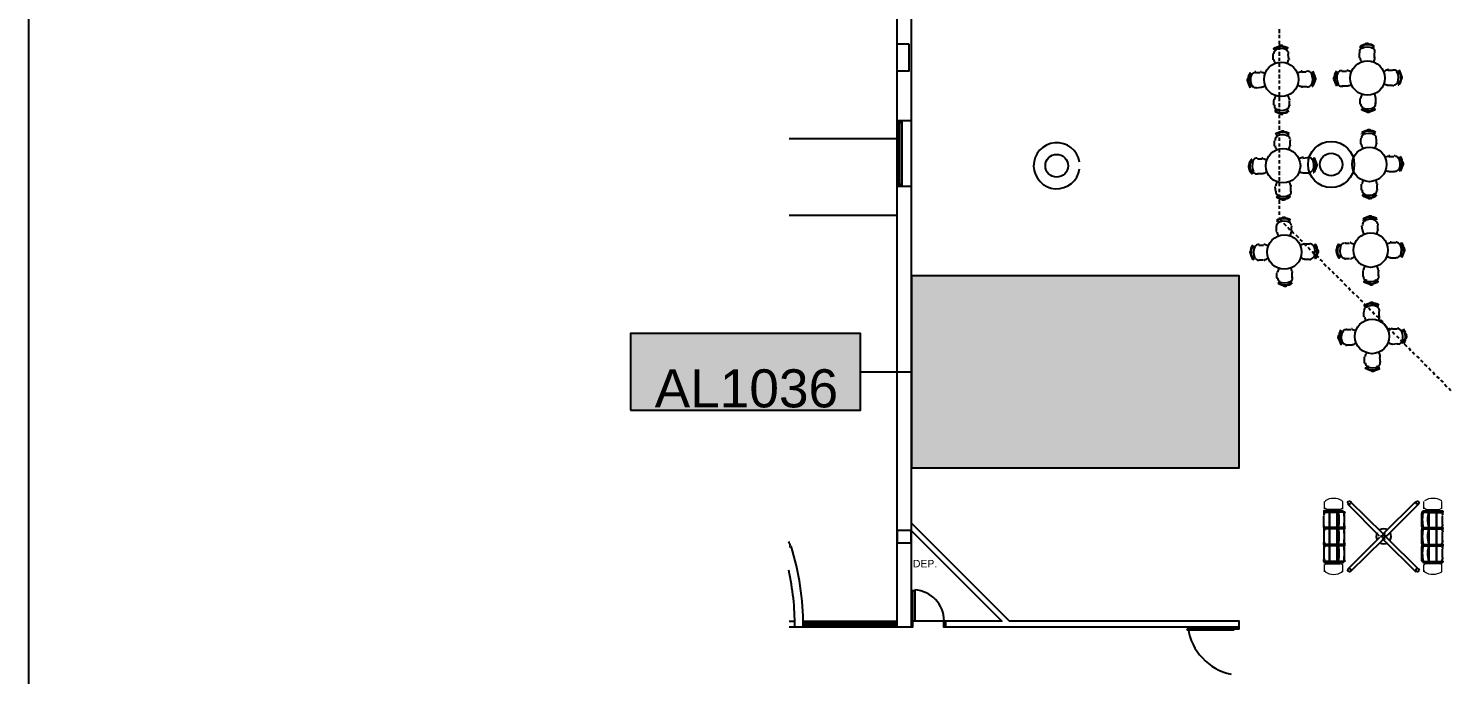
# Model space of a CAD drawing. Header units: inches. Extents: x 6 to 332, y 4 to 234.
# Drawn here: x 6.16 to 43.29, y 116.32 to 133.17 of the extents above; entities that cross this region are included whole.
import ezdxf

# ---------------------------------------------------------------- set-up
doc = ezdxf.new("R2010")
doc.units = ezdxf.units.IN
doc.header["$MEASUREMENT"] = 0
doc.layers.add('PDF_0', color=7, linetype='Continuous')
for name, color, linetype, true_color in [('PDF_BASE', 7, 'Continuous', 0x767676), ('PDF_COM_ALIMENTAÇÃO', 7, 'Continuous', 0xbe1e2d), ('PDF_Text', 7, 'Continuous', 0x767676)]:
    doc.layers.add(name, color=color, linetype=linetype, true_color=true_color)
doc.styles.add('PDF Arial', font='arial.ttf')

msp = doc.modelspace()

# ---------------------------------------------------------------- linework, layer by layer
at = {"layer": 'PDF_0', "lineweight": 25}
msp.add_lwpolyline([(6.158, 3.957), (332.139, 3.957), (332.139, 233.537), (6.158, 233.537)], close=True, dxfattribs=at)
at = {"layer": 'PDF_BASE', "lineweight": 25}
for points in [[(29.204, 117.562), (29.204, 152.715), (28.815, 152.715), (28.815, 117.562)], [(38.805, 133.055), (38.805, 133.157)], [(38.805, 132.92), (38.805, 133.005)], [(38.653, 132.649), (38.653, 132.649)], [(38.805, 132.768), (38.805, 132.852)], [(38.805, 132.615), (38.805, 132.7)], [(38.992, 132.632), (39.008, 132.649)], [(39.008, 132.649), (39.008, 132.649)], [(40.922, 132.666), (40.905, 132.683), (40.888, 132.683)], [(40.905, 132.683), (40.905, 132.683)], [(41.244, 132.666), (41.261, 132.683), (41.261, 132.7)], [(41.261, 132.683), (41.261, 132.683)], [(38.805, 132.463), (38.805, 132.564)], [(38.805, 132.327), (38.805, 132.412)], [(38.805, 132.175), (38.805, 132.26)], [(39.025, 132.497), (39.042, 132.378)], [(40.888, 132.412), (40.888, 132.531)], [(41.277, 132.531), (41.277, 132.412)], [(38.043, 132.006), (38.026, 132.006)], [(38.026, 131.989), (38.026, 131.989)], [(38.043, 131.989), (38.043, 131.989)], [(38.179, 132.023), (38.297, 132.023)], [(38.805, 132.023), (38.805, 132.107)], [(38.805, 131.87), (38.805, 131.972)], [(39.381, 132.039), (39.5, 132.039)], [(39.635, 132.006), (39.652, 132.023), (39.652, 132.039)], [(39.652, 132.023), (39.652, 132.023)], [(40.278, 132.039), (40.278, 132.039)], [(40.295, 132.023), (40.278, 132.039)], [(40.431, 132.056), (40.549, 132.056)], [(41.633, 132.09), (41.752, 132.09)], [(41.887, 132.056), (41.904, 132.056)], [(41.904, 132.073), (41.904, 132.073)], [(41.904, 132.056), (41.904, 132.056)], [(38.06, 131.65), (38.043, 131.65), (38.026, 131.633)], [(38.043, 131.65), (38.043, 131.65)], [(38.805, 131.735), (38.805, 131.819)], [(38.805, 131.582), (38.805, 131.667)], [(38.805, 131.43), (38.805, 131.515)], [(39.635, 131.684), (39.652, 131.684)], [(39.652, 131.667), (39.669, 131.667)], [(39.652, 131.667), (39.652, 131.667)], [(40.312, 131.701), (40.295, 131.684), (40.278, 131.667)], [(40.295, 131.684), (40.295, 131.684)], [(41.887, 131.718), (41.904, 131.718)], [(41.904, 131.718), (41.904, 131.718)], [(41.904, 131.701), (41.921, 131.701)], [(38.653, 131.176), (38.653, 131.294)], [(38.805, 131.277), (38.805, 131.379)], [(38.805, 131.125), (38.805, 131.227)], [(39.059, 131.294), (39.059, 131.176)], [(40.905, 131.21), (40.905, 131.328)], [(41.277, 131.091), (41.277, 131.074)], [(28.815, 130.769), (29.204, 130.769)], [(28.815, 130.719), (28.95, 130.719)], [(28.849, 129.11), (28.849, 130.719)], [(28.899, 129.11), (28.899, 130.719)], [(28.95, 130.769), (28.95, 129.059)], [(38.704, 131.04), (38.687, 131.023), (38.67, 131.023)], [(38.687, 131.023), (38.687, 131.023)], [(38.805, 130.99), (38.805, 131.074)], [(38.805, 130.837), (38.805, 130.922)], [(38.805, 130.685), (38.805, 130.769)], [(39.025, 131.04), (39.025, 131.04)], [(39.042, 131.023), (39.042, 131.023)], [(39.042, 131.023), (39.042, 131.023)], [(40.922, 131.057), (40.922, 131.057)], [(40.939, 131.074), (40.939, 131.057)], [(40.939, 131.057), (40.939, 131.057)], [(41.277, 131.074), (41.277, 131.074)], [(41.294, 131.074), (41.294, 131.057)], [(38.687, 130.397), (38.687, 130.397)], [(38.687, 130.397), (38.687, 130.397)], [(38.704, 130.38), (38.704, 130.38)], [(38.805, 130.532), (38.805, 130.634)], [(38.805, 130.397), (38.805, 130.482)], [(39.042, 130.38), (39.042, 130.397), (39.059, 130.397)], [(39.042, 130.397), (39.042, 130.397)], [(40.939, 130.431), (40.939, 130.431)], [(40.956, 130.414), (40.939, 130.431)], [(40.939, 130.431), (40.939, 130.431)], [(41.294, 130.431), (41.294, 130.431)], [(28.815, 130.295), (26.004, 130.295)], [(38.805, 130.245), (38.805, 130.329)], [(38.805, 130.092), (38.805, 130.177)], [(38.805, 129.94), (38.805, 130.041)], [(39.076, 130.245), (39.076, 130.126)], [(40.922, 130.16), (40.922, 130.278)], [(41.328, 130.295), (41.328, 130.16)], [(38.077, 129.753), (38.06, 129.753)], [(38.077, 129.753), (38.077, 129.753)], [(38.094, 129.737), (38.077, 129.737)], [(38.23, 129.77), (38.348, 129.77)], [(38.805, 129.804), (38.805, 129.889)], [(38.805, 129.652), (38.805, 129.737)], [(39.415, 129.787), (39.533, 129.804)], [(39.669, 129.77), (39.686, 129.77)], [(39.686, 129.787), (39.703, 129.787)], [(39.686, 129.77), (39.686, 129.77)], [(41.667, 129.838), (41.785, 129.838)], [(41.921, 129.804), (41.938, 129.804)], [(41.938, 129.821), (41.938, 129.821)], [(41.938, 129.821), (41.938, 129.821)], [(38.077, 129.398), (38.077, 129.398)], [(38.805, 129.499), (38.805, 129.584)], [(38.805, 129.347), (38.805, 129.449)], [(38.805, 129.195), (38.805, 129.296)], [(39.686, 129.432), (39.686, 129.432)], [(39.686, 129.415), (39.703, 129.415)], [(39.703, 129.432), (39.703, 129.432)], [(41.938, 129.483), (41.938, 129.466), (41.955, 129.449)], [(41.955, 129.466), (41.955, 129.466)], [(28.815, 129.11), (28.95, 129.11)], [(28.815, 129.059), (29.204, 129.059)], [(38.704, 128.924), (38.687, 129.042)], [(38.805, 129.059), (38.805, 129.144)], [(38.805, 128.907), (38.805, 128.991)], [(39.093, 129.059), (39.093, 128.924)], [(40.939, 128.958), (40.939, 129.076)], [(41.345, 129.093), (41.345, 128.975)], [(38.738, 128.788), (38.721, 128.771)], [(38.721, 128.771), (38.721, 128.771)], [(38.805, 128.754), (38.805, 128.839)], [(38.805, 128.602), (38.805, 128.704)], [(38.805, 128.467), (38.805, 128.551)], [(39.059, 128.788), (39.076, 128.788), (39.076, 128.771)], [(39.076, 128.771), (39.076, 128.771)], [(40.99, 128.822), (40.973, 128.822), (40.956, 128.805)], [(40.973, 128.805), (40.973, 128.805)], [(41.311, 128.839), (41.328, 128.822), (41.328, 128.805)], [(41.328, 128.822), (41.328, 128.822)], [(28.815, 128.297), (26.004, 128.297)], [(38.754, 128.128), (38.738, 128.145), (38.721, 128.145)], [(38.738, 128.145), (38.738, 128.145)], [(38.805, 128.314), (38.805, 128.399)], [(38.805, 128.246), (38.805, 128.196), (38.873, 128.145)], [(39.076, 128.128), (39.076, 128.145)], [(39.093, 128.145), (39.093, 128.145)], [(40.973, 128.179), (40.973, 128.179)], [(40.99, 128.162), (40.99, 128.179)], [(40.99, 128.179), (40.99, 128.179)], [(41.328, 128.196), (41.328, 128.196)], [(41.328, 128.179), (41.328, 128.179)], [(41.345, 128.179), (41.345, 128.196)], [(38.721, 127.874), (38.721, 127.992)], [(38.907, 128.094), (38.975, 128.026)], [(39.025, 127.992), (39.076, 127.925)], [(39.11, 127.992), (39.11, 127.874)], [(39.127, 127.891), (39.178, 127.823)], [(39.229, 127.789), (39.296, 127.721)], [(40.973, 127.908), (40.956, 128.026)], [(41.362, 128.043), (41.362, 127.908)], [(38.111, 127.501), (38.111, 127.501)], [(38.128, 127.484), (38.111, 127.501)], [(38.263, 127.518), (38.382, 127.518)], [(39.33, 127.671), (39.398, 127.62)], [(39.432, 127.569), (39.5, 127.501)], [(39.55, 127.467), (39.601, 127.4)], [(39.72, 127.535), (39.737, 127.535)], [(39.72, 127.518), (39.72, 127.518)], [(39.737, 127.518), (39.737, 127.518)], [(40.38, 127.518), (40.363, 127.535), (40.363, 127.552)], [(40.363, 127.535), (40.363, 127.535)], [(40.516, 127.569), (40.634, 127.569)], [(41.972, 127.552), (41.972, 127.569), (41.989, 127.569)], [(41.972, 127.569), (41.972, 127.569)], [(38.128, 127.163), (38.128, 127.146), (38.111, 127.129)], [(38.111, 127.146), (38.111, 127.146)], [(38.382, 127.129), (38.263, 127.129)], [(39.652, 127.366), (39.703, 127.298)], [(39.72, 127.18), (39.737, 127.18)], [(39.737, 127.18), (39.737, 127.18)], [(39.737, 127.163), (39.737, 127.163)], [(39.754, 127.264), (39.821, 127.197)], [(39.855, 127.146), (39.923, 127.095)], [(39.957, 127.044), (40.024, 126.976)], [(40.363, 127.18), (40.363, 127.18)], [(40.363, 127.18), (40.363, 127.18)], [(40.634, 127.163), (40.516, 127.163)], [(41.972, 127.23), (41.989, 127.213), (41.989, 127.197)], [(41.989, 127.213), (41.989, 127.213)], [(38.738, 126.672), (38.738, 126.79)], [(39.127, 126.807), (39.127, 126.672)], [(40.075, 126.943), (40.126, 126.875)], [(40.177, 126.841), (40.228, 126.773)], [(40.278, 126.739), (40.346, 126.672)], [(41.379, 126.841), (41.379, 126.722)], [(38.754, 126.519), (38.754, 126.519)], [(38.771, 126.536), (38.771, 126.519)], [(39.093, 126.553), (39.11, 126.536), (39.127, 126.519)], [(39.11, 126.536), (39.11, 126.536)], [(40.38, 126.621), (40.448, 126.57)], [(40.482, 126.519), (40.549, 126.451)], [(40.6, 126.418), (40.651, 126.35)], [(40.702, 126.316), (40.753, 126.248)], [(41.023, 126.587), (41.007, 126.57), (41.007, 126.553)], [(41.007, 126.57), (41.007, 126.57)], [(41.362, 126.57), (41.362, 126.57)], [(40.803, 126.214), (40.871, 126.147)], [(40.905, 126.096), (40.973, 126.045)], [(41.007, 125.994), (41.074, 125.927)], [(41.04, 125.91), (41.023, 125.927), (41.007, 125.943)], [(41.023, 125.927), (41.023, 125.927)], [(41.125, 125.893), (41.176, 125.825)], [(41.362, 125.927), (41.379, 125.927), (41.379, 125.943)], [(41.379, 125.943), (41.379, 125.943)], [(41.007, 125.656), (41.007, 125.774)], [(41.227, 125.791), (41.277, 125.723)], [(41.328, 125.673), (41.396, 125.622)], [(41.396, 125.791), (41.396, 125.673)], [(41.43, 125.571), (41.498, 125.52)], [(40.414, 125.266), (40.397, 125.283), (40.397, 125.3)], [(40.397, 125.283), (40.397, 125.283)], [(40.549, 125.317), (40.668, 125.317)], [(41.531, 125.469), (41.599, 125.402)], [(41.65, 125.368), (41.701, 125.3)], [(41.752, 125.334), (41.87, 125.334)], [(41.752, 125.266), (41.802, 125.198)], [(41.853, 125.148), (41.921, 125.097)], [(42.006, 125.3), (42.023, 125.317)], [(42.023, 125.317), (42.023, 125.317)], [(42.023, 125.317), (42.023, 125.317)], [(40.414, 124.944), (40.414, 124.944)], [(40.414, 124.928), (40.414, 124.928)], [(41.955, 125.046), (42.023, 124.995)], [(42.006, 124.978), (42.023, 124.961)], [(42.023, 124.961), (42.023, 124.961)], [(42.056, 124.944), (42.124, 124.877)], [(42.175, 124.843), (42.226, 124.775)], [(41.413, 124.589), (41.43, 124.47)], [(42.277, 124.741), (42.327, 124.674)], [(42.378, 124.623), (42.446, 124.572)], [(42.48, 124.521), (42.547, 124.47)], [(42.581, 124.42), (42.649, 124.352)], [(41.04, 124.318), (41.04, 124.301)], [(41.057, 124.335), (41.057, 124.318)], [(41.057, 124.318), (41.057, 124.318)], [(41.396, 124.335), (41.396, 124.318)], [(41.396, 124.318), (41.396, 124.318)], [(41.413, 124.318), (41.413, 124.318)], [(42.7, 124.318), (42.751, 124.25)], [(42.801, 124.216), (42.852, 124.149)], [(42.903, 124.098), (42.971, 124.047)], [(43.005, 123.996), (43.072, 123.945)], [(43.106, 123.895), (43.174, 123.827)], [(43.225, 123.793), (43.276, 123.725)], [(41.413, 119.932), (40.583, 120.762)], [(41.498, 120), (40.651, 120.83)], [(41.515, 120), (42.361, 120.83)], [(41.599, 119.932), (42.429, 120.762)], [(39.957, 120.593), (39.957, 120.593)], [(39.957, 120.576), (39.957, 120.576)], [(40.482, 120.559), (39.957, 120.559), (39.957, 120.491)], [(40.329, 120.542), (39.991, 120.542)], [(40.109, 120.626), (40.109, 120.593)], [(40.109, 120.152), (40.109, 120.542), (40.109, 120.152)], [(40.126, 120.626), (40.126, 120.593)], [(40.295, 120.626), (40.295, 120.593)], [(40.312, 120.626), (40.312, 120.593)], [(40.312, 120.152), (40.312, 120.542), (40.312, 120.152)], [(40.465, 120.593), (40.465, 120.593)], [(40.499, 120.169), (40.499, 120.525)], [(42.514, 120.169), (42.514, 120.525)], [(42.531, 120.559), (43.055, 120.559), (43.055, 120.491)], [(42.547, 120.593), (42.547, 120.593)], [(42.683, 120.542), (43.022, 120.542)], [(42.7, 120.626), (42.7, 120.593)], [(42.7, 120.152), (42.7, 120.542), (42.7, 120.152)], [(42.717, 120.626), (42.717, 120.593)], [(42.886, 120.626), (42.886, 120.593)], [(42.903, 120.626), (42.903, 120.593)], [(42.903, 120.152), (42.903, 120.542), (42.903, 120.152)], [(43.055, 120.593), (43.055, 120.593)], [(43.055, 120.237), (43.055, 120.457)], [(37.603, 117.562), (37.603, 117.477), (36.401, 117.477), (36.401, 117.511), (37.755, 117.511), (37.755, 117.714), (31.761, 117.714), (29.204, 120.271)], [(29.204, 120.068), (31.558, 117.714), (29.204, 117.714)], [(40.482, 120.152), (39.957, 120.152), (39.957, 120.203)], [(40.482, 120.118), (39.957, 120.118), (39.957, 120.068)], [(40.109, 119.712), (40.109, 120.118), (40.109, 119.712)], [(40.312, 119.712), (40.312, 120.118), (40.312, 119.712)], [(40.499, 119.729), (40.499, 120.102)], [(42.514, 119.729), (42.514, 120.102)], [(42.531, 120.152), (43.055, 120.152), (43.055, 120.203)], [(42.531, 120.118), (43.055, 120.118), (43.055, 120.068)], [(42.683, 120.152), (43.022, 120.152)], [(42.683, 120.118), (43.022, 120.118)], [(42.7, 119.712), (42.7, 120.118), (42.7, 119.712)], [(42.903, 119.712), (42.903, 120.118), (42.903, 119.712)], [(43.055, 119.797), (43.055, 120.034)], [(26.004, 119.661), (26.038, 119.661)], [(40.482, 119.712), (39.957, 119.712), (39.957, 119.763)], [(40.482, 119.678), (39.957, 119.678), (39.957, 119.627)], [(40.329, 119.712), (39.991, 119.712)], [(40.109, 119.678), (40.109, 119.272), (40.109, 119.678)], [(40.312, 119.678), (40.312, 119.272), (40.312, 119.678)], [(40.499, 119.289), (40.499, 119.661)], [(41.413, 119.898), (40.583, 119.069)], [(41.498, 119.831), (40.651, 119.001)], [(41.515, 119.831), (42.361, 119.001)], [(41.599, 119.898), (42.429, 119.069)], [(42.514, 119.289), (42.514, 119.661)], [(42.531, 119.712), (43.055, 119.712), (43.055, 119.763)], [(42.531, 119.678), (43.055, 119.678), (43.055, 119.627)], [(42.683, 119.712), (43.022, 119.712)], [(42.683, 119.678), (43.022, 119.678)], [(42.7, 119.678), (42.7, 119.272), (42.7, 119.678)], [(42.903, 119.678), (42.903, 119.272), (42.903, 119.678)], [(43.055, 119.373), (43.055, 119.594)], [(40.482, 119.272), (39.957, 119.272), (39.957, 119.323)], [(39.957, 119.238), (39.957, 119.238)], [(39.957, 119.238), (39.957, 119.238)], [(40.329, 119.272), (39.991, 119.272)], [(40.109, 119.204), (40.109, 119.238)], [(40.126, 119.204), (40.126, 119.238)], [(40.295, 119.204), (40.295, 119.238)], [(40.312, 119.204), (40.312, 119.238)], [(40.465, 119.238), (40.465, 119.238)], [(40.465, 119.238), (40.465, 119.238)], [(42.531, 119.272), (43.055, 119.272), (43.055, 119.323)], [(42.547, 119.238), (42.547, 119.238)], [(42.547, 119.238), (42.547, 119.238)], [(42.683, 119.272), (43.022, 119.272)], [(42.7, 119.204), (42.7, 119.238)], [(42.717, 119.204), (42.717, 119.238)], [(42.886, 119.204), (42.886, 119.238)], [(42.903, 119.204), (42.903, 119.238)], [(43.055, 119.238), (43.055, 119.238)], [(43.055, 119.238), (43.055, 119.238)], [(26.004, 117.562), (29.238, 117.562), (29.238, 118.51), (29.289, 118.51), (29.289, 117.714)], [(26.004, 117.714), (26.156, 117.714)], [(26.156, 117.562), (26.156, 117.562)], [(26.359, 117.714), (28.815, 117.714)], [(26.359, 117.663), (28.815, 117.663)], [(26.359, 117.612), (28.815, 117.612)], [(26.359, 117.562), (26.359, 117.562)], [(30.034, 117.714), (30.034, 117.562), (37.755, 117.562)], [(30.085, 117.714), (30.085, 117.562)]]:
    msp.add_lwpolyline(points, dxfattribs=at)
for points in [[(29.136, 132.768), (28.815, 132.768), (28.815, 132.073), (29.136, 132.073)], [(40.465, 120.593), (39.957, 120.593), (39.957, 120.576), (40.465, 120.576)], [(42.547, 120.593), (43.055, 120.593), (43.055, 120.576), (42.547, 120.576)], [(29.187, 120.085), (29.187, 119.746), (28.832, 119.746), (28.832, 120.085)], [(39.957, 119.238), (40.465, 119.238)], [(42.547, 119.238), (43.055, 119.238)]]:
    msp.add_lwpolyline(points, close=True, dxfattribs=at)
for points in [[(38.67, 132.632), (38.653, 132.632), (38.653, 132.649, -0.333308), (39.031, 132.657)], [(38.89, 132.71, 0.379094), (38.862, 132.733, 0.031241), (38.821, 132.733)], [(39.042, 132.504, 0.007383), (39.041, 132.531, 0.283769), (38.987, 132.607)], [(41.294, 132.577, 0.283769), (41.239, 132.658, 0.221136), (40.948, 132.648)], [(38.637, 132.352, -0.007551), (38.636, 132.378), (38.636, 132.497)], [(37.982, 131.87, 0.379066), (37.959, 131.843, 0.031289), (37.96, 131.801)], [(38.058, 131.948, 0.228086), (38.046, 131.998, 0.324543), (38.052, 131.65)], [(39.73, 131.819, 0.379066), (39.753, 131.847, 0.031289), (39.752, 131.888)], [(40.441, 132.073, 0.007383), (40.414, 132.072, 0.283769), (40.337, 132.018)], [(41.798, 131.701, 0.283769), (41.879, 131.756, 0.221136), (41.869, 132.047)], [(41.982, 131.853, 0.379066), (42.005, 131.881, 0.031289), (42.005, 131.922)], [(38.34, 131.634, -0.007551), (38.314, 131.633), (38.196, 131.616)], [(39.516, 131.65), (39.381, 131.65, 0.007551), (39.402, 131.65)], [(39.524, 131.65, 0.007383), (39.55, 131.651, 0.283769), (39.627, 131.705)], [(40.592, 131.668, -0.007551), (40.566, 131.667), (40.431, 131.667, 0.007383), (40.455, 131.667)], [(41.752, 131.684), (41.633, 131.684, -0.007551), (41.615, 131.684)], [(38.67, 131.146, 0.283769), (38.725, 131.065, 0.221136), (39.016, 131.075)], [(41.311, 131.371, -0.007551), (41.311, 131.345), (41.311, 131.21, 0.007383), (41.311, 131.234)], [(38.822, 130.962, 0.379066), (38.85, 130.939, 0.031289), (38.891, 130.94)], [(41.074, 131.013, 0.379066), (41.102, 130.99, 0.031289), (41.143, 130.991)], [(39.076, 130.291, 0.283769), (39.021, 130.372, 0.221136), (38.73, 130.362)], [(38.924, 130.475, 0.379094), (38.896, 130.498, 0.031241), (38.855, 130.497)], [(40.982, 130.413, -0.221136), (41.277, 130.414), (41.294, 130.431), (41.311, 130.448)], [(41.176, 130.509, 0.379094), (41.148, 130.532, 0.031241), (41.107, 130.531)], [(41.328, 130.303, 0.007383), (41.327, 130.329, 0.283769), (41.273, 130.406)], [(38.671, 130.1, -0.007551), (38.67, 130.126), (38.67, 130.245)], [(38.016, 129.618, 0.379066), (37.993, 129.591, 0.031289), (37.994, 129.549)], [(38.094, 129.415), (38.077, 129.398), (38.077, 129.381, -0.333336), (38.069, 129.759)], [(38.222, 129.787, 0.007383), (38.196, 129.786, 0.283769), (38.119, 129.732, 0.221136), (38.129, 129.441)], [(39.688, 129.489, 0.228086), (39.7, 129.44, 0.324543), (39.694, 129.788)], [(39.764, 129.567, 0.379066), (39.787, 129.595, 0.031289), (39.786, 129.636)], [(42.016, 129.601, 0.379066), (42.039, 129.628, 0.031289), (42.038, 129.67)], [(38.374, 129.382, -0.007551), (38.348, 129.381), (38.23, 129.381)], [(39.55, 129.398), (39.432, 129.398, -0.007551), (39.414, 129.398)], [(41.802, 129.432), (41.684, 129.432, -0.007551), (41.666, 129.432)], [(41.81, 129.449, 0.007383), (41.836, 129.45, 0.283769), (41.913, 129.504)], [(38.704, 128.933, 0.007383), (38.705, 128.907, 0.283769), (38.759, 128.83)], [(40.956, 128.967, 0.007383), (40.957, 128.941, 0.283769), (41.011, 128.864)], [(38.856, 128.727, 0.379066), (38.883, 128.704, 0.031289), (38.925, 128.705)], [(41.108, 128.761, 0.379066), (41.136, 128.738, 0.031289), (41.177, 128.739)], [(38.958, 128.223, 0.379094), (38.93, 128.246, 0.031241), (38.889, 128.245)], [(41.21, 128.257, 0.379094), (41.182, 128.28, 0.031241), (41.141, 128.279)], [(38.273, 127.535, 0.007383), (38.246, 127.534, 0.283769), (38.17, 127.48)], [(39.44, 127.551, -0.007551), (39.466, 127.552), (39.584, 127.552)], [(39.798, 127.315, 0.379066), (39.821, 127.342, 0.031289), (39.82, 127.384)], [(40.302, 127.417, 0.379066), (40.279, 127.389, 0.031289), (40.279, 127.348)], [(40.38, 127.197), (40.363, 127.18, -0.333336), (40.355, 127.558)], [(40.486, 127.569, 0.283769), (40.405, 127.514, 0.221136), (40.415, 127.223)], [(41.614, 127.543, -0.203501), (41.701, 127.586), (41.836, 127.586)], [(42.05, 127.349, 0.379066), (42.073, 127.376, 0.031289), (42.072, 127.418)], [(39.584, 127.146), (39.466, 127.146, -0.007551), (39.448, 127.146)], [(41.836, 127.18), (41.718, 127.18, -0.007551), (41.7, 127.18)], [(41.844, 127.197, 0.007383), (41.87, 127.198, 0.283769), (41.947, 127.252)], [(40.99, 126.705), (40.99, 126.841, -0.007551), (40.99, 126.859)], [(40.99, 126.715, 0.007383), (40.991, 126.688, 0.283769), (41.045, 126.612)], [(38.829, 126.551, 0.228063), (38.779, 126.539, 0.324543), (39.127, 126.545)], [(38.907, 126.475, 0.379066), (38.934, 126.452, 0.031289), (38.976, 126.453)], [(41.345, 126.587), (41.362, 126.57), (41.379, 126.57, -0.333336), (41.001, 126.562)], [(41.413, 125.798, 0.007383), (41.412, 125.825, 0.283769), (41.358, 125.902)], [(40.353, 125.164, 0.379066), (40.33, 125.137, 0.031289), (40.33, 125.096)], [(40.406, 125.306, 0.333336), (40.414, 124.928), (40.397, 124.928)], [(40.559, 125.317, 0.007383), (40.532, 125.316, 0.283769), (40.456, 125.262)], [(41.917, 124.945, 0.283769), (41.998, 125, 0.221136), (41.988, 125.291)], [(42.101, 125.097, 0.379066), (42.124, 125.124, 0.031289), (42.123, 125.166)], [(40.711, 124.911, -0.007551), (40.685, 124.911), (40.549, 124.911)], [(41.87, 124.944), (41.752, 124.928, -0.007551), (41.734, 124.928)], [(41.023, 124.453), (41.023, 124.589, -0.007551), (41.024, 124.607)], [(41.193, 124.257, 0.379066), (41.22, 124.234, 0.031289), (41.262, 124.234)], [(40.329, 120.152), (39.991, 120.152, -0.125917), (39.957, 120.237), (39.957, 120.457)], [(40.48, 119.248, 0.099998), (40.48, 119.278, 0.096894), (40.479, 119.687, 0.099998), (40.48, 119.719, 0.096894), (40.479, 120.127, 0.099998), (40.48, 120.159, 0.096894), (40.479, 120.567)], [(42.55, 120.567, 0.09687), (42.549, 120.159, 0.099991), (42.55, 120.127, 0.09687), (42.549, 119.719, 0.099991), (42.55, 119.687, 0.09687), (42.549, 119.278, 0.099991), (42.549, 119.248)], [(40.329, 120.118), (39.991, 120.118, 0.118597), (39.957, 120.034), (39.957, 119.797)], [(40.329, 119.678), (39.991, 119.678, 0.118888), (39.957, 119.594), (39.957, 119.373, 0.125917), (39.994, 119.284)]]:
    msp.add_lwpolyline(points, format="xyb", dxfattribs=at)
at = {"layer": 'PDF_BASE', "lineweight": 0}
for points in [[(39.974, 120.643), (39.974, 120.83)], [(42.564, 120.83), (42.564, 120.643)], [(40.397, 120.626), (40.024, 120.626)], [(42.615, 120.626), (42.988, 120.626)], [(39.974, 119.001), (39.974, 119.187)], [(40.431, 118.984), (40.431, 118.984)], [(42.564, 119.187), (42.564, 119.001)], [(42.581, 118.984), (42.581, 118.984)]]:
    msp.add_lwpolyline(points, dxfattribs=at)
for points in [[(40.435, 120.839, -0.083604), (40.448, 120.83), (40.448, 120.643)], [(43.039, 120.643), (43.039, 120.83, 0.064734), (43.03, 120.836)], [(39.988, 119.184, -0.199611), (40.024, 119.204), (40.397, 119.204)], [(40.41, 119.204, -0.199611), (40.448, 119.187), (40.448, 119.001)], [(42.988, 119.204), (42.615, 119.204, 0.199608), (42.579, 119.184)], [(42.585, 118.996, 0.282008), (43.039, 119.001), (43.039, 119.187, 0.199611), (43, 119.204)]]:
    msp.add_lwpolyline(points, format="xyb", dxfattribs=at)
for points in [[(40.465, 119.238), (40.465, 119.238), (40.465, 119.238)], [(42.547, 119.238), (42.547, 119.238), (42.547, 119.238)]]:
    msp.add_lwpolyline(points, close=True, dxfattribs=at)
at = {"layer": 'PDF_BASE', "lineweight": 25}
for centre, radius in [((38.848, 131.845), 0.449), ((41.1, 131.879), 0.449), ((38.898, 129.593), 0.449), ((40.151, 129.626), 0.601), ((41.15, 129.626), 0.449), ((32.989, 129.593), 0.296), ((40.151, 129.626), 0.296), ((38.932, 127.34), 0.449), ((41.184, 127.391), 0.449), ((41.218, 125.139), 0.449), ((40.626, 120.804), 0.0423), ((42.404, 120.804), 0.0423), ((40.626, 119.043), 0.0423), ((42.404, 119.043), 0.0423)]:
    msp.add_circle(centre, radius, dxfattribs=at)
for centre, radius, start, end in [((38.746, 132.522), 0.0931, 115.9329, 179.3022), ((38.848, 132.404), 0.296, 55.0361, 126.9524), ((38.712, 132.691), 0.0593, 235.3324, 286.7325), ((38.848, 132.302), 0.347, 66.0552, 115.9332), ((38.814, 132.708), 0.0254, 94.576, 177.6214), ((38.966, 132.691), 0.0593, 255.2563, 306.6506), ((40.981, 132.573), 0.0931, 115.9329, 179.3022), ((41.1, 132.454), 0.313, 54.1297, 127.8643), ((41.1, 132.454), 0.296, 55.0361, 126.9524), ((40.964, 132.725), 0.0593, 235.3324, 286.7325), ((41.066, 132.759), 0.0254, 94.576, 177.6214), ((41.1, 132.454), 0.33, 87.4182, 94.5758), ((41.1, 132.759), 0.0254, 4.3724, 87.418), ((41.218, 132.725), 0.0593, 255.2563, 306.6506), ((39.542, 132.522), 0.906, 179.3023, 180.9944), ((38.78, 132.37), 0.127, 182.7246, 228.7352), ((38.915, 132.37), 0.127, 313.2531, 359.2637), ((38.34, 132.37), 0.72, 359.2637, 0.9942), ((41.794, 132.556), 0.906, 179.3023, 180.9944), ((41.608, 132.437), 0.72, 180.9945, 182.7249), ((41.032, 132.404), 0.127, 182.7246, 228.7352), ((41.167, 132.404), 0.127, 313.2531, 359.2637), ((40.389, 132.522), 0.906, 0.9946, 2.6867), ((40.575, 132.42), 0.72, 359.2637, 0.9942), ((38.289, 131.828), 0.313, 144.1241, 217.8644), ((38.39, 131.828), 0.347, 156.0552, 205.9332), ((38.17, 131.929), 0.0931, 92.6864, 156.0556), ((38.204, 131.134), 0.906, 90.994, 92.6861), ((38.323, 131.32), 0.72, 89.2637, 90.9942), ((38.34, 131.896), 0.127, 43.2531, 89.2637), ((39.373, 131.912), 0.127, 92.7246, 138.7352), ((39.406, 131.337), 0.72, 90.9945, 92.7249), ((39.525, 131.151), 0.906, 89.3023, 90.9944), ((39.542, 131.963), 0.0931, 25.9329, 89.3022), ((39.322, 131.845), 0.347, 336.0552, 25.9332), ((39.694, 131.98), 0.0593, 145.3324, 196.7325), ((39.423, 131.862), 0.296, 325.0305, 36.9525), ((39.423, 131.862), 0.313, 324.1241, 37.8644), ((39.728, 131.879), 0.0254, 4.5811, 87.6273), ((40.236, 131.879), 0.0254, 94.3672, 177.4073), ((40.541, 131.879), 0.33, 177.4073, 184.5757), ((40.236, 131.845), 0.0254, 184.576, 267.6214), ((40.541, 131.879), 0.313, 144.1241, 217.8644), ((40.541, 131.879), 0.296, 145.0305, 216.9525), ((40.643, 131.879), 0.347, 156.0552, 205.9332), ((40.253, 131.997), 0.0593, 345.2563, 36.6506), ((40.575, 131.354), 0.72, 89.2637, 90.9942), ((40.575, 131.946), 0.127, 43.2531, 89.2637), ((41.625, 131.963), 0.127, 92.7246, 138.7352), ((41.658, 131.388), 0.72, 90.9945, 92.7249), ((41.777, 131.184), 0.906, 89.3023, 90.9944), ((41.794, 131.997), 0.0931, 25.9329, 89.3022), ((41.946, 132.031), 0.0593, 145.3324, 196.7325), ((41.675, 131.896), 0.296, 325.0305, 36.9525), ((41.675, 131.896), 0.313, 324.1241, 37.8644), ((41.98, 131.912), 0.0254, 4.5811, 87.6273), ((37.984, 131.811), 0.0254, 184.576, 267.6214), ((38.018, 131.709), 0.0593, 325.3324, 16.7325), ((38.17, 131.726), 0.0931, 205.9329, 269.3022), ((38.187, 132.539), 0.906, 269.3023, 270.9944), ((38.34, 131.777), 0.127, 272.7246, 318.7352), ((39.373, 131.794), 0.127, 223.2531, 269.2637), ((39.694, 131.726), 0.0593, 165.2563, 216.6506), ((40.27, 131.743), 0.0593, 325.3324, 16.7325), ((40.422, 131.76), 0.0931, 205.9329, 269.3022), ((40.592, 131.811), 0.127, 272.7246, 318.7352), ((41.184, 131.371), 0.127, 2.7246, 48.7352), ((41.625, 131.828), 0.127, 223.2531, 269.2637), ((41.743, 132.59), 0.906, 270.9946, 272.6867), ((41.946, 131.777), 0.0593, 165.2563, 216.6506), ((39.372, 131.32), 0.72, 179.2637, 180.9942), ((38.797, 131.32), 0.127, 133.2531, 179.2637), ((39.576, 131.201), 0.906, 180.994, 182.6861), ((38.966, 131.167), 0.0931, 295.9329, 359.3022), ((38.932, 131.32), 0.127, 2.7246, 48.7352), ((38.357, 131.303), 0.72, 0.9945, 2.7249), ((38.17, 131.167), 0.906, 359.3023, 0.9944), ((41.625, 131.354), 0.72, 179.2637, 180.9942), ((41.811, 131.235), 0.906, 180.994, 182.6861), ((41.049, 131.354), 0.127, 133.2531, 179.2637), ((41.015, 131.201), 0.0931, 182.6864, 246.0556), ((40.998, 131.032), 0.0593, 75.2615, 126.6507), ((41.117, 131.421), 0.347, 246.0552, 295.9332), ((41.252, 131.049), 0.0593, 55.338, 106.7324), ((41.218, 131.201), 0.0931, 295.9329, 359.3022), ((38.865, 131.269), 0.313, 234.1241, 307.8644), ((38.865, 131.269), 0.296, 235.0305, 306.9525), ((38.746, 130.998), 0.0593, 75.2615, 126.6507), ((38.881, 130.981), 0.0254, 274.576, 357.6214), ((39, 130.998), 0.0593, 55.338, 106.7324), ((41.117, 131.32), 0.313, 234.1241, 307.8644), ((41.117, 131.32), 0.296, 235.0305, 306.9525), ((41.134, 131.015), 0.0254, 274.576, 357.6214), ((38.78, 130.27), 0.0931, 115.9329, 179.3022), ((38.881, 130.168), 0.313, 54.1297, 127.8643), ((38.881, 130.168), 0.296, 55.0361, 126.9524), ((38.746, 130.439), 0.0593, 235.3324, 286.7325), ((38.865, 130.456), 0.0254, 94.576, 177.6214), ((39, 130.439), 0.0593, 255.2563, 306.6506), ((41.032, 130.321), 0.0931, 115.9329, 179.3022), ((41.134, 130.202), 0.313, 54.1297, 127.8643), ((41.134, 130.202), 0.296, 55.0361, 126.9524), ((40.998, 130.473), 0.0593, 235.3324, 286.7325), ((41.117, 130.507), 0.0254, 94.576, 177.6214), ((41.252, 130.473), 0.0593, 255.2563, 306.6506), ((32.989, 129.593), 0.601, 8.811, 352.5513), ((39.593, 130.27), 0.906, 179.3023, 180.9944), ((38.814, 130.118), 0.127, 182.7246, 228.7352), ((38.949, 130.118), 0.127, 313.2531, 359.2637), ((38.187, 130.236), 0.906, 0.9946, 2.6867), ((38.373, 130.118), 0.72, 359.2637, 0.9942), ((41.828, 130.304), 0.906, 179.3023, 180.9944), ((41.642, 130.185), 0.72, 180.9945, 182.7249), ((41.066, 130.151), 0.127, 182.7246, 228.7352), ((41.201, 130.151), 0.127, 313.2531, 359.2637), ((40.626, 130.168), 0.72, 359.2637, 0.9942), ((38.323, 129.576), 0.296, 145.0305, 216.9525), ((38.052, 129.711), 0.0593, 345.2563, 36.6506), ((38.357, 129.068), 0.72, 89.2637, 90.9942), ((38.373, 129.643), 0.127, 43.2531, 89.2637), ((39.406, 129.677), 0.127, 92.7246, 138.7352), ((39.44, 129.085), 0.72, 90.9945, 92.7249), ((39.559, 128.898), 0.906, 89.3023, 90.9944), ((39.576, 129.711), 0.0931, 25.9329, 89.3022), ((39.356, 129.61), 0.347, 336.0552, 25.9332), ((39.728, 129.728), 0.0593, 145.3324, 196.7325), ((39.457, 129.61), 0.313, 324.1241, 37.8644), ((39.762, 129.626), 0.0254, 4.5811, 87.6273), ((41.658, 129.711), 0.127, 92.7246, 138.7352), ((41.692, 129.135), 0.72, 90.9945, 92.7249), ((41.811, 128.949), 0.906, 89.3023, 90.9944), ((41.828, 129.745), 0.0931, 25.9329, 89.3022), ((41.608, 129.643), 0.347, 336.0552, 25.9332), ((41.98, 129.779), 0.0593, 145.3324, 196.7325), ((41.709, 129.643), 0.296, 325.0305, 36.9525), ((41.709, 129.643), 0.313, 324.1241, 37.8644), ((42.014, 129.66), 0.0254, 4.5811, 87.6273), ((38.018, 129.559), 0.0254, 184.576, 267.6214), ((38.052, 129.457), 0.0593, 325.3324, 16.7325), ((38.204, 129.474), 0.0931, 205.9329, 269.3022), ((38.221, 130.287), 0.906, 269.3023, 270.9944), ((38.373, 129.525), 0.127, 272.7246, 318.7352), ((39.406, 129.542), 0.127, 223.2531, 269.2637), ((39.542, 130.304), 0.906, 270.9946, 272.6867), ((39.576, 129.508), 0.0931, 272.6864, 336.0556), ((41.658, 129.576), 0.127, 223.2531, 269.2637), ((41.997, 129.525), 0.0593, 165.2563, 216.6506), ((38.831, 129.068), 0.127, 133.2531, 179.2637), ((39.423, 129.068), 0.72, 179.2637, 180.9942), ((38.966, 129.068), 0.127, 2.7246, 48.7352), ((39.017, 128.915), 0.0931, 295.9329, 359.3022), ((38.39, 129.051), 0.72, 0.9945, 2.7249), ((38.204, 128.915), 0.906, 359.3023, 0.9944), ((41.658, 129.102), 0.72, 179.2637, 180.9942), ((41.083, 129.118), 0.127, 133.2531, 179.2637), ((41.15, 129.169), 0.347, 246.0552, 295.9332), ((41.252, 128.949), 0.0931, 295.9329, 359.3022), ((41.218, 129.118), 0.127, 2.7246, 48.7352), ((40.643, 129.085), 0.72, 0.9945, 2.7249), ((40.456, 128.966), 0.906, 359.3023, 0.9944), ((38.898, 129.034), 0.313, 234.1241, 307.8644), ((38.898, 129.034), 0.296, 235.0305, 306.9525), ((38.78, 128.746), 0.0593, 75.2615, 126.6507), ((38.898, 129.135), 0.347, 246.0552, 295.9332), ((38.932, 128.729), 0.0254, 274.576, 357.6214), ((39.034, 128.746), 0.0593, 55.338, 106.7324), ((41.15, 129.068), 0.313, 234.1241, 307.8644), ((41.15, 129.068), 0.296, 235.0305, 306.9525), ((41.032, 128.78), 0.0593, 75.2615, 126.6507), ((41.184, 128.763), 0.0254, 274.576, 357.6214), ((41.286, 128.797), 0.0593, 55.338, 106.7324), ((38.915, 127.916), 0.313, 54.1297, 127.8643), ((38.915, 127.916), 0.296, 55.0361, 126.9524), ((38.797, 128.187), 0.0593, 235.3324, 286.7325), ((38.932, 127.798), 0.347, 66.0552, 115.9332), ((38.898, 128.221), 0.0254, 94.576, 177.6214), ((39.051, 128.187), 0.0593, 255.2563, 306.6506), ((39.017, 128.035), 0.0931, 2.6864, 66.0556), ((41.066, 128.069), 0.0931, 115.9329, 179.3022), ((41.167, 127.95), 0.313, 54.1297, 127.8643), ((41.167, 127.95), 0.296, 55.0361, 126.9524), ((41.049, 128.221), 0.0593, 235.3324, 286.7325), ((41.167, 127.848), 0.347, 66.0552, 115.9332), ((41.15, 128.255), 0.0254, 94.576, 177.6214), ((41.286, 128.238), 0.0593, 255.2563, 306.6506), ((41.269, 128.069), 0.0931, 2.6864, 66.0556), ((38.814, 128.018), 0.0931, 115.9329, 179.3022), ((39.626, 128.018), 0.906, 179.3023, 180.9944), ((39.44, 127.899), 0.72, 180.9945, 182.7249), ((38.865, 127.865), 0.127, 182.7246, 228.7352), ((38.983, 127.865), 0.127, 313.2531, 359.2637), ((38.221, 127.984), 0.906, 0.9946, 2.6867), ((38.407, 127.865), 0.72, 359.2637, 0.9942), ((41.879, 128.052), 0.906, 179.3023, 180.9944), ((41.692, 127.933), 0.72, 180.9945, 182.7249), ((41.1, 127.899), 0.127, 182.7246, 228.7352), ((41.235, 127.899), 0.127, 313.2531, 359.2637), ((40.473, 128.035), 0.906, 0.9946, 2.6867), ((40.659, 127.916), 0.72, 359.2637, 0.9942), ((38.357, 127.34), 0.313, 144.1241, 217.8644), ((38.357, 127.34), 0.296, 145.0305, 216.9525), ((38.475, 127.34), 0.347, 156.0552, 205.9332), ((38.086, 127.459), 0.0593, 345.2563, 36.6506), ((38.407, 126.816), 0.72, 89.2637, 90.9942), ((38.407, 127.408), 0.127, 43.2531, 89.2637), ((39.457, 127.425), 0.127, 92.7246, 138.7352), ((39.61, 126.646), 0.906, 89.3023, 90.9944), ((39.61, 127.459), 0.0931, 25.9329, 89.3022), ((39.389, 127.357), 0.347, 336.0552, 25.9332), ((39.779, 127.493), 0.0593, 145.3324, 196.7325), ((39.491, 127.357), 0.296, 325.0305, 36.9525), ((39.491, 127.357), 0.313, 324.1241, 37.8644), ((39.796, 127.374), 0.0254, 4.5811, 87.6273), ((40.609, 127.374), 0.296, 145.0305, 216.9525), ((40.338, 127.493), 0.0593, 345.2563, 36.6506), ((40.541, 126.663), 0.906, 90.994, 92.6861), ((40.659, 126.866), 0.72, 89.2637, 90.9942), ((40.659, 127.442), 0.127, 43.2531, 89.2637), ((41.726, 126.883), 0.72, 90.9945, 92.7249), ((41.862, 126.697), 0.906, 89.3023, 90.9944), ((41.862, 127.493), 0.0931, 25.9329, 89.3022), ((41.642, 127.391), 0.347, 336.0552, 25.9332), ((42.031, 127.527), 0.0593, 145.3324, 196.7325), ((41.743, 127.391), 0.296, 325.0305, 36.9525), ((41.743, 127.391), 0.313, 324.1241, 37.8644), ((42.048, 127.425), 0.0254, 4.5811, 87.6273), ((38.357, 127.34), 0.33, 177.4073, 184.5757), ((38.069, 127.34), 0.0254, 94.3672, 177.4073), ((38.069, 127.307), 0.0254, 184.576, 267.6214), ((38.086, 127.205), 0.0593, 325.3324, 16.7325), ((38.255, 127.222), 0.0931, 205.9329, 269.3022), ((38.255, 128.035), 0.906, 269.3023, 270.9944), ((38.39, 127.848), 0.72, 270.9945, 272.7249), ((38.407, 127.273), 0.127, 272.7246, 318.7352), ((39.457, 127.29), 0.127, 223.2531, 269.2637), ((39.576, 128.052), 0.906, 270.9946, 272.6867), ((39.61, 127.256), 0.0931, 272.6864, 336.0556), ((39.779, 127.239), 0.0593, 165.2563, 216.6506), ((40.304, 127.34), 0.0254, 184.576, 267.6214), ((40.338, 127.239), 0.0593, 325.3324, 16.7325), ((40.507, 127.273), 0.0931, 205.9329, 269.3022), ((40.507, 128.069), 0.906, 269.3023, 270.9944), ((40.643, 127.882), 0.72, 270.9945, 272.7249), ((40.659, 127.307), 0.127, 272.7246, 318.7352), ((41.709, 127.324), 0.127, 223.2531, 269.2637), ((42.031, 127.273), 0.0593, 165.2563, 216.6506), ((39.457, 126.816), 0.72, 179.2637, 180.9942), ((39.643, 126.697), 0.906, 180.994, 182.6861), ((38.881, 126.816), 0.127, 133.2531, 179.2637), ((38.848, 126.663), 0.0931, 182.6864, 246.0556), ((39, 126.832), 0.127, 2.7246, 48.7352), ((39.051, 126.663), 0.0931, 295.9329, 359.3022), ((38.424, 126.799), 0.72, 0.9945, 2.7249), ((38.238, 126.68), 0.906, 359.3023, 0.9944), ((41.117, 126.866), 0.127, 133.2531, 179.2637), ((41.252, 126.866), 0.127, 2.7246, 48.7352), ((41.303, 126.697), 0.0931, 295.9329, 359.3022), ((40.676, 126.832), 0.72, 0.9945, 2.7249), ((40.49, 126.714), 0.906, 359.3023, 0.9944), ((38.949, 126.782), 0.313, 234.1241, 307.8644), ((38.932, 126.883), 0.347, 246.0552, 295.9332), ((38.966, 126.477), 0.0254, 274.576, 357.6214), ((39.068, 126.494), 0.0593, 55.338, 106.7324), ((41.184, 126.816), 0.296, 235.0305, 306.9525), ((41.066, 126.545), 0.0593, 75.2615, 126.6507), ((41.184, 126.917), 0.347, 246.0552, 295.9332), ((41.184, 126.511), 0.0254, 184.3672, 267.4073), ((41.184, 126.816), 0.33, 267.4073, 274.5757), ((41.218, 126.511), 0.0254, 274.576, 357.6214), ((41.32, 126.545), 0.0593, 55.338, 106.7324), ((41.1, 125.816), 0.0931, 115.9329, 179.3022), ((41.218, 125.698), 0.313, 54.1297, 127.8643), ((41.218, 125.698), 0.296, 55.0361, 126.9524), ((41.083, 125.969), 0.0593, 235.3324, 286.7325), ((41.218, 125.596), 0.347, 66.0552, 115.9332), ((41.184, 126.003), 0.0254, 94.576, 177.6214), ((41.218, 125.698), 0.33, 87.4182, 94.5758), ((41.218, 126.003), 0.0254, 4.3724, 87.418), ((41.337, 125.986), 0.0593, 255.2563, 306.6506), ((41.912, 125.8), 0.906, 179.3023, 180.9944), ((41.726, 125.681), 0.72, 180.9945, 182.7249), ((41.15, 125.647), 0.127, 182.7246, 228.7352), ((41.286, 125.647), 0.127, 313.2531, 359.2637), ((40.693, 125.664), 0.72, 359.2637, 0.9942), ((40.659, 125.122), 0.296, 145.0305, 216.9525), ((40.761, 125.122), 0.347, 156.0552, 205.9332), ((40.372, 125.241), 0.0593, 345.2563, 36.6506), ((40.693, 124.614), 0.72, 89.2637, 90.9942), ((40.693, 125.19), 0.127, 43.2531, 89.2637), ((41.743, 125.207), 0.127, 92.7246, 138.7352), ((41.76, 124.631), 0.72, 90.9945, 92.7249), ((41.896, 124.445), 0.906, 89.3023, 90.9944), ((41.896, 125.241), 0.0931, 25.9329, 89.3022), ((42.065, 125.275), 0.0593, 145.3324, 196.7325), ((41.794, 125.139), 0.296, 325.0305, 36.9525), ((41.794, 125.139), 0.313, 324.1241, 37.8644), ((42.099, 125.173), 0.0254, 4.5811, 87.6273), ((40.355, 125.105), 0.0254, 184.576, 267.6214), ((40.372, 124.987), 0.0593, 325.3324, 16.7325), ((40.541, 125.021), 0.0931, 205.9329, 269.3022), ((40.541, 125.816), 0.906, 269.3023, 270.9944), ((40.693, 125.055), 0.127, 272.7246, 318.7352), ((41.743, 125.071), 0.127, 223.2531, 269.2637), ((41.862, 125.85), 0.906, 270.9946, 272.6867), ((42.065, 125.021), 0.0593, 165.2563, 216.6506), ((41.929, 124.479), 0.906, 180.994, 182.6861), ((41.167, 124.614), 0.127, 133.2531, 179.2637), ((41.134, 124.445), 0.0931, 182.6864, 246.0556), ((41.337, 124.445), 0.0931, 295.9329, 359.3022), ((41.303, 124.614), 0.127, 2.7246, 48.7352), ((40.71, 124.58), 0.72, 0.9945, 2.7249), ((40.524, 124.462), 0.906, 359.3023, 0.9944), ((41.235, 124.563), 0.313, 234.1241, 307.8644), ((41.235, 124.563), 0.296, 235.0305, 306.9525), ((41.117, 124.293), 0.0593, 75.2615, 126.6507), ((41.235, 124.665), 0.347, 246.0552, 295.9332), ((41.252, 124.259), 0.0254, 274.576, 357.6214), ((41.354, 124.293), 0.0593, 55.338, 106.7324), ((40.033, 120.567), 0.0762, 168.5791, 191.4209), ((40.151, 120.449), 0.195, 145.1238, 172.1779), ((39.559, 120.364), 0.804, 345.4651, 14.5349), ((40.405, 120.567), 0.0593, 163.3667, 196.6333), ((40.405, 120.567), 0.0762, 348.5791, 11.4209), ((40.49, 120.533), 0.0254, 0.0055, 89.9998), ((42.539, 120.533), 0.0254, 89.9999, 180.0001), ((42.624, 120.567), 0.0762, 168.5797, 191.42), ((43.47, 120.364), 0.804, 165.4597, 194.535), ((42.624, 120.567), 0.0593, 343.3611, 16.6337), ((42.878, 120.449), 0.195, 7.822, 34.876), ((42.996, 120.567), 0.0762, 348.5797, 11.42), ((40.033, 120.144), 0.0762, 168.5791, 191.4209), ((40.389, 120.144), 0.0593, 163.3667, 196.6333), ((39.559, 119.924), 0.804, 345.4651, 14.5349), ((40.49, 120.178), 0.0254, 269.9999, 0.0001), ((40.49, 120.11), 0.0254, 0.0055, 89.9998), ((41.523, 119.924), 0.195, 149.4801, 210.5199), ((41.523, 119.924), 0.195, 59.4855, 120.52), ((41.472, 119.975), 0.0423, 225.0001, 44.9999), ((41.574, 119.975), 0.0423, 135.0001, 314.9999), ((41.523, 119.924), 0.195, 329.4801, 30.5199), ((42.539, 120.178), 0.0254, 179.9969, 270.0031), ((42.539, 120.11), 0.0254, 89.9999, 180.0001), ((43.47, 119.924), 0.804, 165.4597, 194.535), ((42.641, 120.144), 0.0593, 343.3611, 16.6337), ((42.878, 120.262), 0.195, 323.9866, 352.694), ((42.878, 120.008), 0.195, 7.822, 34.876), ((42.996, 120.144), 0.0762, 348.5797, 11.42), ((19.302, 117.568), 7.058, 17.3204, 18.3688), ((19.324, 117.57), 7.053, 0.0055, 17.3364), ((40.033, 119.704), 0.0762, 168.5791, 191.4209), ((40.151, 119.839), 0.195, 187.3061, 216.0131), ((40.389, 119.704), 0.0593, 163.3667, 196.6333), ((39.559, 119.483), 0.804, 345.4651, 14.5349), ((40.49, 119.737), 0.0254, 269.9999, 0.0001), ((40.49, 119.67), 0.0254, 0.0055, 89.9998), ((41.523, 119.924), 0.195, 239.4801, 300.5199), ((41.472, 119.873), 0.0423, 315.0001, 134.9999), ((41.574, 119.873), 0.0423, 45.0056, 224.9997), ((42.539, 119.737), 0.0254, 179.9969, 270.0031), ((42.539, 119.67), 0.0254, 89.9999, 180.0001), ((43.47, 119.483), 0.804, 165.4597, 194.535), ((42.641, 119.704), 0.0593, 343.3611, 16.6337), ((42.878, 119.839), 0.195, 323.9866, 352.694), ((42.878, 119.568), 0.195, 7.7897, 34.9092), ((42.996, 119.704), 0.0762, 348.5797, 11.42), ((40.033, 119.263), 0.0762, 168.5791, 191.4209), ((40.405, 119.263), 0.0593, 163.3667, 196.6333), ((40.49, 119.297), 0.0254, 269.9999, 0.0001), ((42.539, 119.297), 0.0254, 179.9969, 270.0031), ((42.624, 119.263), 0.0593, 343.3611, 16.6337), ((42.878, 119.399), 0.195, 323.9866, 352.694), ((42.996, 119.263), 0.0762, 348.5797, 11.42), ((19.307, 117.57), 6.85, 0.0055, 12.3761), ((29.246, 117.722), 0.804, 0.0604, 87.0117), ((37.849, 117.739), 1.448, 188.4265, 257.5964)]:
    msp.add_arc(centre, radius, start, end, dxfattribs=at)
at = {"layer": 'PDF_BASE', "lineweight": 0}
for centre, radius, start, end in [((40.033, 120.787), 0.0593, 124.3273, 139.1416), ((40.219, 120.483), 0.432, 58.6618, 121.6629), ((42.81, 120.483), 0.432, 58.3429, 121.333), ((40.033, 120.703), 0.0593, 220.858, 266.0119), ((40.405, 120.703), 0.0593, 273.9879, 319.1418), ((42.624, 120.703), 0.0593, 220.8583, 266.0116), ((42.996, 120.703), 0.0593, 273.9884, 319.1417), ((40.033, 119.06), 0.0593, 220.8587, 235.673), ((40.219, 119.365), 0.432, 238.3318, 301.3329), ((40.405, 119.06), 0.0593, 300.0257, 319.1419), ((42.624, 119.06), 0.0593, 220.8583, 239.9736), ((42.996, 119.06), 0.0593, 304.3259, 319.1423)]:
    msp.add_arc(centre, radius, start, end, dxfattribs=at)
at = {"layer": 'PDF_COM_ALIMENTAÇÃO', "color": 7, "lineweight": 25}
msp.add_lwpolyline([(29.204, 121.71), (37.755, 121.71), (37.755, 126.722), (29.204, 126.722)], close=True, dxfattribs=at)
at = {"layer": 'PDF_COM_ALIMENTAÇÃO', "color": 1, "lineweight": 25}
msp.add_lwpolyline([(21.872, 123.217), (27.866, 123.217), (27.866, 125.215), (21.872, 125.215)], close=True, dxfattribs=at)
msp.add_lwpolyline([(27.866, 124.216), (29.221, 124.216)], dxfattribs=at)
at = {"layer": 'PDF_COM_ALIMENTAÇÃO', "transparency": 33554559}
for points in [[(29.204, 121.71), (37.755, 121.71), (29.204, 126.722)], [(37.755, 121.71), (29.204, 126.722), (37.755, 126.722)]]:
    msp.add_solid(points, dxfattribs=at)
at = {"layer": 'PDF_COM_ALIMENTAÇÃO', "color": 254, "true_color": 0xdcdcdc, "transparency": 33554559}
for points in [[(21.872, 123.217), (27.866, 123.217), (21.872, 125.215)], [(27.866, 123.217), (21.872, 125.215), (27.866, 125.215)]]:
    msp.add_solid(points, dxfattribs=at)

# ---------------------------------------------------------------- texts
at = {"layer": 'PDF_Text', "color": 1, "insert": (22.499, 123.274), "char_height": 0.9939, "attachment_point": 7, "style": 'PDF Arial'}
msp.add_mtext('AL1036', dxfattribs=at)
at = {"layer": 'PDF_Text', "insert": (29.238, 119.116), "char_height": 0.1939, "attachment_point": 7, "style": 'PDF Arial'}
msp.add_mtext('DEP.', dxfattribs=at)

doc.saveas('drawing.dxf')
